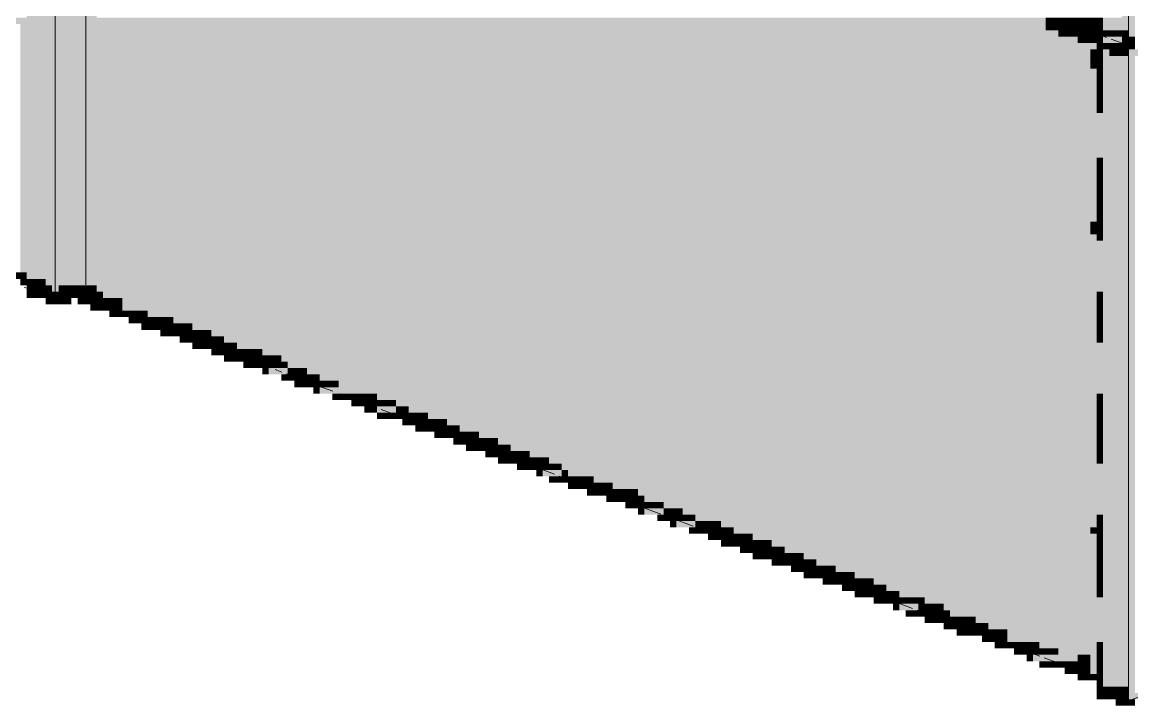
# Paper-space layout '03 3D Building and Roof' of a CAD drawing. Header units: millimetres. Extents: x 5 to 415, y 5 to 292.
# Drawn here: x 35.74 to 65.6, y 45.49 to 63.88 of the extents above; entities that cross this region are included whole.
import ezdxf

# ---------------------------------------------------------------- set-up
doc = ezdxf.new("R2010")
doc.units = ezdxf.units.MM
doc.layers.add('EXISTING', color=7, linetype='Continuous')
doc.layers.add('IMAGES', color=7, linetype='Continuous')

# ---------------------------------------------------------------- blocks, each defined once
blk = doc.blocks.new('SHEET_03')
at = {"layer": 'EXISTING', "color": 250, "lineweight": 9}
for p, q in [((36.623, 74.144), (36.623, 56.436)), ((37.456, 56.815), (37.456, 73.791)), ((65.509, 64.988), (65.509, 63.457)), ((64.047, 63.795), (63.923, 63.841)), ((64.358, 63.678), (64.172, 63.748)), ((64.607, 63.585), (64.483, 63.632)), ((64.607, 63.672), (64.731, 63.626)), ((64.918, 63.468), (64.731, 63.538)), ((65.415, 63.282), (65.042, 63.422)), ((65.509, 63.19), (65.509, 45.615)), ((35.929, 56.696), (35.79, 56.748)), ((36.623, 56.436), (36.067, 56.644)), ((37.109, 56.618), (36.623, 56.436)), ((36.947, 56.627), (37.32, 56.487)), ((37.444, 56.44), (37.631, 56.37)), ((37.755, 56.324), (38.19, 56.161)), ((38.315, 56.114), (38.501, 56.044)), ((38.626, 55.998), (39.061, 55.835)), ((39.185, 55.788), (39.869, 55.532)), ((39.993, 55.486), (40.18, 55.416)), ((40.304, 55.369), (40.739, 55.206)), ((40.863, 55.159), (41.05, 55.09)), ((41.174, 55.043), (41.547, 54.903)), ((41.734, 54.833), (42.418, 54.577)), ((42.542, 54.531), (42.728, 54.461)), ((42.853, 54.414), (43.288, 54.251)), ((43.412, 54.205), (43.599, 54.135)), ((43.723, 54.088), (44.096, 53.949)), ((44.282, 53.879), (44.966, 53.623)), ((45.091, 53.576), (45.277, 53.506)), ((45.401, 53.46), (45.837, 53.297)), ((45.961, 53.25), (46.147, 53.18)), ((46.272, 53.134), (46.645, 52.994)), ((46.831, 52.924), (47.515, 52.668)), ((47.639, 52.621), (47.826, 52.551)), ((47.95, 52.505), (48.385, 52.342)), ((48.51, 52.295), (48.696, 52.225)), ((48.82, 52.179), (49.193, 52.039)), ((49.38, 51.969), (49.504, 51.923)), ((49.629, 51.876), (50.064, 51.713)), ((50.188, 51.666), (50.374, 51.597)), ((50.499, 51.55), (50.934, 51.387)), ((51.058, 51.34), (51.245, 51.271)), ((51.369, 51.224), (52.053, 50.968)), ((52.177, 50.921), (52.923, 50.642)), ((53.048, 50.595), (53.793, 50.316)), ((53.918, 50.269), (54.602, 50.013)), ((54.726, 49.967), (55.472, 49.687)), ((55.596, 49.64), (56.342, 49.361)), ((56.467, 49.314), (57.15, 49.058)), ((57.275, 49.012), (57.461, 48.942)), ((57.585, 48.895), (58.021, 48.732)), ((58.145, 48.686), (58.891, 48.406)), ((59.015, 48.36), (59.699, 48.104)), ((59.823, 48.057), (60.01, 47.987)), ((60.134, 47.941), (60.569, 47.778)), ((60.694, 47.731), (62.248, 47.149)), ((62.372, 47.102), (62.559, 47.032)), ((62.683, 46.986), (63.118, 46.823)), ((63.242, 46.776), (64.61, 46.264)), ((64.814, 45.875), (64.675, 45.927)), ((65.092, 45.771), (64.953, 45.823)), ((65.509, 45.615), (65.231, 45.719)), ((65.995, 45.797), (65.509, 45.615))]:
    blk.add_line(p, q, dxfattribs=at)
at = {"layer": 'IMAGES', "color": 7}
for points in [[(36.032, 56.971), (36.375, 56.971), (36.032, 73.771), (36.375, 73.771)], [(36.375, 56.8), (36.546, 56.8), (36.375, 73.771), (36.546, 73.771)], [(36.546, 56.629), (36.718, 56.629), (36.546, 73.943), (36.718, 73.943)], [(36.718, 56.8), (37.232, 56.8), (36.718, 64.857), (37.232, 64.857)], [(37.232, 56.8), (37.403, 56.8), (37.232, 64.857), (37.403, 64.857)], [(37.403, 56.8), (37.574, 56.8), (37.403, 64.857), (37.574, 64.857)], [(65.335, 63.657), (65.507, 63.657), (65.335, 64.857), (65.507, 64.857)], [(65.507, 63.486), (65.678, 63.486), (65.507, 65.029), (65.678, 65.029)], [(37.574, 56.8), (37.746, 56.8), (37.574, 64.686), (37.746, 64.686)], [(35.347, 63.829), (35.861, 63.829), (35.347, 64), (35.861, 64)], [(35.861, 56.971), (36.032, 56.971), (35.861, 64.171), (36.032, 64.171)], [(37.746, 63.829), (62.765, 63.829), (37.746, 64), (62.765, 64)], [(62.765, 63.829), (63.279, 63.829), (62.765, 64), (63.279, 64)], [(63.279, 63.829), (63.45, 63.829), (63.279, 64), (63.45, 64)], [(63.45, 63.829), (63.622, 63.829), (63.45, 64), (63.622, 64)], [(63.622, 63.829), (63.793, 63.829), (63.622, 64), (63.793, 64)], [(63.793, 63.829), (63.964, 63.829), (63.793, 64), (63.964, 64)], [(63.964, 63.829), (64.136, 63.829), (63.964, 64), (64.136, 64)], [(64.136, 63.829), (64.478, 63.829), (64.136, 64), (64.478, 64)], [(64.478, 63.829), (64.65, 63.829), (64.478, 64), (64.65, 64)], [(64.65, 63.829), (64.821, 63.829), (64.65, 64), (64.821, 64)], [(64.821, 63.829), (65.335, 63.829), (64.821, 64), (65.335, 64)], [(35.689, 57.143), (35.861, 57.143), (35.689, 63.829), (35.861, 63.829)], [(37.746, 63.657), (63.279, 63.657), (37.746, 63.829), (63.279, 63.829)], [(37.746, 63.486), (63.622, 63.486), (37.746, 63.657), (63.622, 63.657)], [(63.279, 63.657), (63.45, 63.657), (63.279, 63.829), (63.45, 63.829)], [(63.45, 63.657), (63.622, 63.657), (63.45, 63.829), (63.622, 63.829)], [(63.622, 63.657), (63.793, 63.657), (63.622, 63.829), (63.793, 63.829)], [(63.622, 63.486), (63.793, 63.486), (63.622, 63.657), (63.793, 63.657)], [(63.793, 63.657), (63.964, 63.657), (63.793, 63.829), (63.964, 63.829)], [(63.793, 63.486), (63.964, 63.486), (63.793, 63.657), (63.964, 63.657)], [(63.964, 63.657), (64.136, 63.657), (63.964, 63.829), (64.136, 63.829)], [(63.964, 63.486), (64.136, 63.486), (63.964, 63.657), (64.136, 63.657)], [(64.136, 63.657), (64.307, 63.657), (64.136, 63.829), (64.307, 63.829)], [(64.136, 63.486), (64.307, 63.486), (64.136, 63.657), (64.307, 63.657)], [(64.307, 63.657), (64.478, 63.657), (64.307, 63.829), (64.478, 63.829)], [(64.307, 63.486), (64.478, 63.486), (64.307, 63.657), (64.478, 63.657)], [(64.478, 63.657), (64.65, 63.657), (64.478, 63.829), (64.65, 63.829)], [(64.478, 63.486), (64.821, 63.486), (64.478, 63.657), (64.821, 63.657)], [(64.65, 63.657), (64.821, 63.657), (64.65, 63.829), (64.821, 63.829)], [(64.821, 63.657), (65.335, 63.657), (64.821, 63.829), (65.335, 63.829)], [(64.821, 63.486), (64.992, 63.486), (64.821, 63.657), (64.992, 63.657)], [(64.992, 63.486), (65.164, 63.486), (64.992, 63.657), (65.164, 63.657)], [(65.164, 63.486), (65.335, 63.486), (65.164, 63.657), (65.335, 63.657)], [(65.335, 63.486), (65.507, 63.486), (65.335, 63.657), (65.507, 63.657)], [(37.746, 63.314), (64.136, 63.314), (37.746, 63.486), (64.136, 63.486)], [(37.746, 63.143), (64.65, 63.143), (37.746, 63.314), (64.65, 63.314)], [(64.136, 63.314), (64.478, 63.314), (64.136, 63.486), (64.478, 63.486)], [(64.478, 63.314), (64.65, 63.314), (64.478, 63.486), (64.65, 63.486)], [(64.65, 63.314), (64.821, 63.314), (64.65, 63.486), (64.821, 63.486)], [(64.65, 63.143), (64.821, 63.143), (64.65, 63.314), (64.821, 63.314)], [(64.821, 63.314), (65.335, 63.314), (64.821, 63.486), (65.335, 63.486)], [(64.821, 63.143), (64.992, 63.143), (64.821, 63.314), (64.992, 63.314)], [(64.992, 63.143), (65.164, 63.143), (64.992, 63.314), (65.164, 63.314)], [(65.164, 63.143), (65.335, 63.143), (65.164, 63.314), (65.335, 63.314)], [(65.335, 63.314), (65.678, 63.314), (65.335, 63.486), (65.678, 63.486)], [(65.335, 63.143), (65.678, 63.143), (65.335, 63.314), (65.678, 63.314)], [(37.746, 56.629), (64.478, 56.629), (37.746, 63.143), (64.478, 63.143)], [(64.478, 62.971), (64.65, 62.971), (64.478, 63.143), (64.65, 63.143)], [(64.65, 62.971), (64.821, 62.971), (64.65, 63.143), (64.821, 63.143)], [(64.821, 46.171), (64.992, 46.171), (64.821, 63.143), (64.992, 63.143)], [(64.992, 62.971), (65.335, 62.971), (64.992, 63.143), (65.335, 63.143)], [(65.335, 62.971), (65.507, 62.971), (65.335, 63.143), (65.507, 63.143)], [(65.507, 62.971), (66.192, 62.971), (65.507, 63.143), (66.192, 63.143)], [(64.478, 62.629), (64.821, 62.629), (64.478, 62.971), (64.821, 62.971)], [(64.992, 46.171), (65.335, 46.171), (64.992, 62.971), (65.335, 62.971)], [(65.335, 46), (65.507, 46), (65.335, 62.971), (65.507, 62.971)], [(65.507, 45.829), (65.678, 45.829), (65.507, 62.971), (65.678, 62.971)], [(64.478, 58.514), (64.65, 58.514), (64.478, 62.629), (64.65, 62.629)], [(64.65, 62.457), (64.821, 62.457), (64.65, 62.629), (64.821, 62.629)], [(64.65, 62.286), (64.821, 62.286), (64.65, 62.457), (64.821, 62.457)], [(64.65, 62.114), (64.821, 62.114), (64.65, 62.286), (64.821, 62.286)], [(64.65, 61.943), (64.821, 61.943), (64.65, 62.114), (64.821, 62.114)], [(64.65, 61.771), (64.821, 61.771), (64.65, 61.943), (64.821, 61.943)], [(64.65, 61.6), (64.821, 61.6), (64.65, 61.771), (64.821, 61.771)], [(64.65, 61.429), (64.821, 61.429), (64.65, 61.6), (64.821, 61.6)], [(64.65, 60.229), (64.821, 60.229), (64.65, 61.429), (64.821, 61.429)], [(64.65, 60.057), (64.821, 60.057), (64.65, 60.229), (64.821, 60.229)], [(64.65, 59.886), (64.821, 59.886), (64.65, 60.057), (64.821, 60.057)], [(64.65, 59.714), (64.821, 59.714), (64.65, 59.886), (64.821, 59.886)], [(64.65, 59.543), (64.821, 59.543), (64.65, 59.714), (64.821, 59.714)], [(64.65, 59.371), (64.821, 59.371), (64.65, 59.543), (64.821, 59.543)], [(64.65, 59.2), (64.821, 59.2), (64.65, 59.371), (64.821, 59.371)], [(64.65, 59.029), (64.821, 59.029), (64.65, 59.2), (64.821, 59.2)], [(64.65, 58.857), (64.821, 58.857), (64.65, 59.029), (64.821, 59.029)], [(64.65, 58.686), (64.821, 58.686), (64.65, 58.857), (64.821, 58.857)], [(64.65, 58.514), (64.821, 58.514), (64.65, 58.686), (64.821, 58.686)], [(64.478, 58.171), (64.821, 58.171), (64.478, 58.514), (64.821, 58.514)], [(64.478, 50.286), (64.65, 50.286), (64.478, 58.171), (64.65, 58.171)], [(64.65, 58), (64.821, 58), (64.65, 58.171), (64.821, 58.171)], [(64.65, 56.629), (64.821, 56.629), (64.65, 58), (64.821, 58)], [(35.518, 56.971), (35.861, 56.971), (35.518, 57.143), (35.861, 57.143)], [(35.689, 56.8), (36.032, 56.8), (35.689, 56.971), (36.032, 56.971)], [(35.861, 56.629), (36.032, 56.629), (35.861, 56.8), (36.032, 56.8)], [(36.032, 56.8), (36.203, 56.8), (36.032, 56.971), (36.203, 56.971)], [(36.032, 56.629), (36.203, 56.629), (36.032, 56.8), (36.203, 56.8)], [(36.203, 56.629), (36.375, 56.629), (36.203, 56.971), (36.375, 56.971)], [(36.375, 56.629), (36.546, 56.629), (36.375, 56.8), (36.546, 56.8)], [(36.718, 56.629), (36.889, 56.629), (36.718, 56.8), (36.889, 56.8)], [(36.889, 56.629), (37.06, 56.629), (36.889, 56.8), (37.06, 56.8)], [(37.06, 56.629), (37.232, 56.629), (37.06, 56.8), (37.232, 56.8)], [(37.232, 56.629), (37.403, 56.629), (37.232, 56.8), (37.403, 56.8)], [(37.403, 56.629), (37.574, 56.629), (37.403, 56.8), (37.574, 56.8)], [(37.574, 56.629), (37.746, 56.629), (37.574, 56.8), (37.746, 56.8)], [(35.861, 56.457), (36.032, 56.457), (35.861, 56.629), (36.032, 56.629)], [(36.032, 56.457), (36.375, 56.457), (36.032, 56.629), (36.375, 56.629)], [(36.375, 56.457), (36.546, 56.457), (36.375, 56.629), (36.546, 56.629)], [(36.375, 56.286), (36.546, 56.286), (36.375, 56.457), (36.546, 56.457)], [(36.546, 56.457), (36.718, 56.457), (36.546, 56.629), (36.718, 56.629)], [(36.546, 56.286), (36.718, 56.286), (36.546, 56.457), (36.718, 56.457)], [(36.718, 56.457), (36.889, 56.457), (36.718, 56.629), (36.889, 56.629)], [(36.718, 56.286), (36.889, 56.286), (36.718, 56.457), (36.889, 56.457)], [(36.889, 56.457), (37.06, 56.457), (36.889, 56.629), (37.06, 56.629)], [(36.889, 56.286), (37.06, 56.286), (36.889, 56.457), (37.06, 56.457)], [(37.06, 56.457), (37.232, 56.457), (37.06, 56.629), (37.232, 56.629)], [(37.232, 56.457), (37.403, 56.457), (37.232, 56.629), (37.403, 56.629)], [(37.232, 56.286), (37.403, 56.286), (37.232, 56.457), (37.403, 56.457)], [(37.403, 56.286), (37.574, 56.286), (37.403, 56.629), (37.574, 56.629)], [(37.574, 56.457), (37.746, 56.457), (37.574, 56.629), (37.746, 56.629)], [(37.574, 56.286), (37.746, 56.286), (37.574, 56.457), (37.746, 56.457)], [(37.746, 56.457), (37.917, 56.457), (37.746, 56.629), (37.917, 56.629)], [(37.746, 56.286), (38.088, 56.286), (37.746, 56.457), (38.088, 56.457)], [(37.917, 56.457), (64.478, 56.457), (37.917, 56.629), (64.478, 56.629)], [(38.088, 56.286), (38.431, 56.286), (38.088, 56.457), (38.431, 56.457)], [(38.431, 56.286), (64.478, 56.286), (38.431, 56.457), (64.478, 56.457)], [(64.65, 56.457), (64.821, 56.457), (64.65, 56.629), (64.821, 56.629)], [(64.65, 56.114), (64.821, 56.114), (64.65, 56.457), (64.821, 56.457)], [(37.574, 56.114), (37.746, 56.114), (37.574, 56.286), (37.746, 56.286)], [(37.746, 56.114), (37.917, 56.114), (37.746, 56.286), (37.917, 56.286)], [(37.917, 56.114), (38.26, 56.114), (37.917, 56.286), (38.26, 56.286)], [(38.26, 56.114), (38.431, 56.114), (38.26, 56.286), (38.431, 56.286)], [(38.431, 56.114), (38.945, 56.114), (38.431, 56.286), (38.945, 56.286)], [(38.945, 56.114), (64.478, 56.114), (38.945, 56.286), (64.478, 56.286)], [(38.088, 55.943), (38.26, 55.943), (38.088, 56.114), (38.26, 56.114)], [(38.26, 55.943), (38.603, 55.943), (38.26, 56.114), (38.603, 56.114)], [(38.603, 55.943), (38.774, 55.943), (38.603, 56.114), (38.774, 56.114)], [(38.603, 55.771), (38.945, 55.771), (38.603, 55.943), (38.945, 55.943)], [(38.774, 55.943), (38.945, 55.943), (38.774, 56.114), (38.945, 56.114)], [(38.945, 55.943), (39.117, 55.943), (38.945, 56.114), (39.117, 56.114)], [(38.945, 55.771), (39.117, 55.771), (38.945, 55.943), (39.117, 55.943)], [(39.117, 55.943), (64.478, 55.943), (39.117, 56.114), (64.478, 56.114)], [(39.117, 55.771), (39.459, 55.771), (39.117, 55.943), (39.459, 55.943)], [(39.459, 55.771), (39.631, 55.771), (39.459, 55.943), (39.631, 55.943)], [(39.631, 55.771), (39.802, 55.771), (39.631, 55.943), (39.802, 55.943)], [(39.802, 55.771), (64.478, 55.771), (39.802, 55.943), (64.478, 55.943)], [(64.65, 55.943), (64.821, 55.943), (64.65, 56.114), (64.821, 56.114)], [(64.65, 55.771), (64.821, 55.771), (64.65, 55.943), (64.821, 55.943)], [(38.945, 55.6), (39.288, 55.6), (38.945, 55.771), (39.288, 55.771)], [(39.288, 55.6), (39.459, 55.6), (39.288, 55.771), (39.459, 55.771)], [(39.459, 55.6), (39.802, 55.6), (39.459, 55.771), (39.802, 55.771)], [(39.459, 55.429), (39.631, 55.429), (39.459, 55.6), (39.631, 55.6)], [(39.631, 55.429), (39.802, 55.429), (39.631, 55.6), (39.802, 55.6)], [(39.802, 55.6), (39.973, 55.6), (39.802, 55.771), (39.973, 55.771)], [(39.802, 55.429), (39.973, 55.429), (39.802, 55.6), (39.973, 55.6)], [(39.973, 55.6), (40.316, 55.6), (39.973, 55.771), (40.316, 55.771)], [(39.973, 55.429), (40.145, 55.429), (39.973, 55.6), (40.145, 55.6)], [(40.145, 55.429), (40.316, 55.429), (40.145, 55.6), (40.316, 55.6)], [(40.316, 55.6), (64.478, 55.6), (40.316, 55.771), (64.478, 55.771)], [(40.316, 55.429), (40.659, 55.429), (40.316, 55.6), (40.659, 55.6)], [(40.659, 55.429), (40.83, 55.429), (40.659, 55.6), (40.83, 55.6)], [(40.83, 55.429), (64.478, 55.429), (40.83, 55.6), (64.478, 55.6)], [(64.65, 55.6), (64.821, 55.6), (64.65, 55.771), (64.821, 55.771)], [(64.65, 55.429), (64.821, 55.429), (64.65, 55.6), (64.821, 55.6)], [(39.973, 55.257), (40.145, 55.257), (39.973, 55.429), (40.145, 55.429)], [(40.145, 55.257), (40.316, 55.257), (40.145, 55.429), (40.316, 55.429)], [(40.316, 55.257), (40.659, 55.257), (40.316, 55.429), (40.659, 55.429)], [(40.316, 55.086), (40.488, 55.086), (40.316, 55.257), (40.488, 55.257)], [(40.488, 55.086), (40.659, 55.086), (40.488, 55.257), (40.659, 55.257)], [(40.659, 55.257), (40.83, 55.257), (40.659, 55.429), (40.83, 55.429)], [(40.659, 55.086), (40.83, 55.086), (40.659, 55.257), (40.83, 55.257)], [(40.83, 55.257), (41.002, 55.257), (40.83, 55.429), (41.002, 55.429)], [(40.83, 55.086), (41.002, 55.086), (40.83, 55.257), (41.002, 55.257)], [(41.002, 55.257), (41.173, 55.257), (41.002, 55.429), (41.173, 55.429)], [(41.002, 54.914), (41.173, 54.914), (41.002, 55.257), (41.173, 55.257)], [(41.173, 55.257), (64.478, 55.257), (41.173, 55.429), (64.478, 55.429)], [(41.173, 55.086), (41.516, 55.086), (41.173, 55.257), (41.516, 55.257)], [(41.516, 55.086), (64.478, 55.086), (41.516, 55.257), (64.478, 55.257)], [(64.65, 55.257), (64.821, 55.257), (64.65, 55.429), (64.821, 55.429)], [(64.65, 53.886), (64.821, 53.886), (64.65, 55.257), (64.821, 55.257)], [(40.83, 54.914), (41.002, 54.914), (40.83, 55.086), (41.002, 55.086)], [(41.173, 54.914), (41.344, 54.914), (41.173, 55.086), (41.344, 55.086)], [(41.344, 54.914), (41.516, 54.914), (41.344, 55.086), (41.516, 55.086)], [(41.516, 54.914), (41.687, 54.914), (41.516, 55.086), (41.687, 55.086)], [(41.687, 54.914), (41.858, 54.914), (41.687, 55.086), (41.858, 55.086)], [(41.858, 54.914), (42.03, 54.914), (41.858, 55.086), (42.03, 55.086)], [(42.03, 54.914), (42.201, 54.914), (42.03, 55.086), (42.201, 55.086)], [(42.201, 54.914), (64.478, 54.914), (42.201, 55.086), (64.478, 55.086)], [(41.173, 54.743), (41.344, 54.743), (41.173, 54.914), (41.344, 54.914)], [(41.344, 54.743), (41.516, 54.743), (41.344, 54.914), (41.516, 54.914)], [(41.516, 54.743), (41.687, 54.743), (41.516, 54.914), (41.687, 54.914)], [(41.687, 54.743), (41.858, 54.743), (41.687, 54.914), (41.858, 54.914)], [(41.687, 54.571), (41.858, 54.571), (41.687, 54.743), (41.858, 54.743)], [(41.858, 54.743), (42.03, 54.743), (41.858, 54.914), (42.03, 54.914)], [(41.858, 54.571), (42.03, 54.571), (41.858, 54.743), (42.03, 54.743)], [(42.03, 54.743), (42.201, 54.743), (42.03, 54.914), (42.201, 54.914)], [(42.03, 54.571), (42.373, 54.571), (42.03, 54.743), (42.373, 54.743)], [(42.201, 54.743), (42.373, 54.743), (42.201, 54.914), (42.373, 54.914)], [(42.373, 54.743), (42.715, 54.743), (42.373, 54.914), (42.715, 54.914)], [(42.373, 54.571), (42.715, 54.571), (42.373, 54.743), (42.715, 54.743)], [(42.715, 54.743), (64.478, 54.743), (42.715, 54.914), (64.478, 54.914)], [(42.715, 54.571), (42.887, 54.571), (42.715, 54.743), (42.887, 54.743)], [(42.887, 54.571), (64.478, 54.571), (42.887, 54.743), (64.478, 54.743)], [(42.201, 54.4), (42.373, 54.4), (42.201, 54.571), (42.373, 54.571)], [(42.373, 54.4), (42.887, 54.4), (42.373, 54.571), (42.887, 54.571)], [(42.715, 54.229), (42.887, 54.229), (42.715, 54.4), (42.887, 54.4)], [(42.887, 54.4), (43.058, 54.4), (42.887, 54.571), (43.058, 54.571)], [(42.887, 54.229), (43.229, 54.229), (42.887, 54.4), (43.229, 54.4)], [(43.058, 54.4), (43.229, 54.4), (43.058, 54.571), (43.229, 54.571)], [(43.229, 54.4), (43.401, 54.4), (43.229, 54.571), (43.401, 54.571)], [(43.229, 54.229), (43.401, 54.229), (43.229, 54.4), (43.401, 54.4)], [(43.401, 54.4), (64.478, 54.4), (43.401, 54.571), (64.478, 54.571)], [(43.401, 54.229), (43.743, 54.229), (43.401, 54.4), (43.743, 54.4)], [(43.743, 54.229), (64.478, 54.229), (43.743, 54.4), (64.478, 54.4)], [(43.058, 54.057), (43.229, 54.057), (43.058, 54.229), (43.229, 54.229)], [(43.229, 54.057), (43.401, 54.057), (43.229, 54.229), (43.401, 54.229)], [(43.401, 54.057), (43.572, 54.057), (43.401, 54.229), (43.572, 54.229)], [(43.572, 54.057), (43.743, 54.057), (43.572, 54.229), (43.743, 54.229)], [(43.572, 53.886), (43.743, 53.886), (43.572, 54.057), (43.743, 54.057)], [(43.743, 54.057), (43.915, 54.057), (43.743, 54.229), (43.915, 54.229)], [(43.743, 53.886), (44.257, 53.886), (43.743, 54.057), (44.257, 54.057)], [(43.915, 54.057), (44.086, 54.057), (43.915, 54.229), (44.086, 54.229)], [(44.086, 54.057), (44.257, 54.057), (44.086, 54.229), (44.257, 54.229)], [(44.257, 54.057), (64.478, 54.057), (44.257, 54.229), (64.478, 54.229)], [(44.257, 53.886), (44.943, 53.886), (44.257, 54.057), (44.943, 54.057)], [(44.943, 53.886), (64.478, 53.886), (44.943, 54.057), (64.478, 54.057)], [(44.086, 53.714), (44.257, 53.714), (44.086, 53.886), (44.257, 53.886)], [(44.257, 53.714), (44.429, 53.714), (44.257, 53.886), (44.429, 53.886)], [(44.429, 53.714), (44.6, 53.714), (44.429, 53.886), (44.6, 53.886)], [(44.6, 53.714), (44.772, 53.714), (44.6, 53.886), (44.772, 53.886)], [(44.772, 53.714), (44.943, 53.714), (44.772, 53.886), (44.943, 53.886)], [(44.943, 53.714), (45.114, 53.714), (44.943, 53.886), (45.114, 53.886)], [(45.114, 53.714), (45.286, 53.714), (45.114, 53.886), (45.286, 53.886)], [(45.286, 53.714), (64.478, 53.714), (45.286, 53.886), (64.478, 53.886)], [(64.65, 53.714), (64.821, 53.714), (64.65, 53.886), (64.821, 53.886)], [(44.6, 53.543), (44.772, 53.543), (44.6, 53.714), (44.772, 53.714)], [(44.772, 53.543), (44.943, 53.543), (44.772, 53.714), (44.943, 53.714)], [(44.943, 53.543), (45.114, 53.543), (44.943, 53.714), (45.114, 53.714)], [(44.943, 53.371), (45.114, 53.371), (44.943, 53.543), (45.114, 53.543)], [(45.114, 53.371), (45.286, 53.371), (45.114, 53.714), (45.286, 53.714)], [(45.286, 53.543), (45.457, 53.543), (45.286, 53.714), (45.457, 53.714)], [(45.286, 53.371), (45.8, 53.371), (45.286, 53.543), (45.8, 53.543)], [(45.457, 53.543), (45.8, 53.543), (45.457, 53.714), (45.8, 53.714)], [(45.8, 53.543), (64.478, 53.543), (45.8, 53.714), (64.478, 53.714)], [(45.8, 53.371), (45.971, 53.371), (45.8, 53.543), (45.971, 53.543)], [(45.971, 53.371), (46.142, 53.371), (45.971, 53.543), (46.142, 53.543)], [(46.142, 53.371), (64.478, 53.371), (46.142, 53.543), (64.478, 53.543)], [(64.65, 53.543), (64.821, 53.543), (64.65, 53.714), (64.821, 53.714)], [(64.65, 53.371), (64.821, 53.371), (64.65, 53.543), (64.821, 53.543)], [(45.286, 53.2), (45.457, 53.2), (45.286, 53.371), (45.457, 53.371)], [(45.457, 53.2), (45.628, 53.2), (45.457, 53.371), (45.628, 53.371)], [(45.628, 53.2), (45.8, 53.2), (45.628, 53.371), (45.8, 53.371)], [(45.8, 53.2), (45.971, 53.2), (45.8, 53.371), (45.971, 53.371)], [(45.971, 53.2), (46.314, 53.2), (45.971, 53.371), (46.314, 53.371)], [(45.971, 53.029), (46.142, 53.029), (45.971, 53.2), (46.142, 53.2)], [(46.142, 53.029), (46.314, 53.029), (46.142, 53.2), (46.314, 53.2)], [(46.314, 53.2), (46.485, 53.2), (46.314, 53.371), (46.485, 53.371)], [(46.314, 53.029), (46.485, 53.029), (46.314, 53.2), (46.485, 53.2)], [(46.485, 53.2), (46.657, 53.2), (46.485, 53.371), (46.657, 53.371)], [(46.485, 52.857), (46.657, 52.857), (46.485, 53.2), (46.657, 53.2)], [(46.657, 53.2), (64.478, 53.2), (46.657, 53.371), (64.478, 53.371)], [(46.657, 53.029), (46.828, 53.029), (46.657, 53.2), (46.828, 53.2)], [(46.828, 53.029), (46.999, 53.029), (46.828, 53.2), (46.999, 53.2)], [(46.999, 53.029), (47.171, 53.029), (46.999, 53.2), (47.171, 53.2)], [(47.171, 53.029), (64.478, 53.029), (47.171, 53.2), (64.478, 53.2)], [(64.65, 53.2), (64.821, 53.2), (64.65, 53.371), (64.821, 53.371)], [(64.65, 53.029), (64.821, 53.029), (64.65, 53.2), (64.821, 53.2)], [(46.314, 52.857), (46.485, 52.857), (46.314, 53.029), (46.485, 53.029)], [(46.657, 52.857), (46.828, 52.857), (46.657, 53.029), (46.828, 53.029)], [(46.828, 52.857), (46.999, 52.857), (46.828, 53.029), (46.999, 53.029)], [(46.828, 52.686), (46.999, 52.686), (46.828, 52.857), (46.999, 52.857)], [(46.999, 52.857), (47.171, 52.857), (46.999, 53.029), (47.171, 53.029)], [(46.999, 52.686), (47.171, 52.686), (46.999, 52.857), (47.171, 52.857)], [(47.171, 52.857), (47.513, 52.857), (47.171, 53.029), (47.513, 53.029)], [(47.171, 52.686), (47.342, 52.686), (47.171, 52.857), (47.342, 52.857)], [(47.342, 52.686), (47.513, 52.686), (47.342, 52.857), (47.513, 52.857)], [(47.513, 52.857), (64.478, 52.857), (47.513, 53.029), (64.478, 53.029)], [(47.513, 52.686), (47.685, 52.686), (47.513, 52.857), (47.685, 52.857)], [(47.685, 52.686), (48.027, 52.686), (47.685, 52.857), (48.027, 52.857)], [(48.027, 52.686), (64.478, 52.686), (48.027, 52.857), (64.478, 52.857)], [(64.65, 52.857), (64.821, 52.857), (64.65, 53.029), (64.821, 53.029)], [(64.65, 52.686), (64.821, 52.686), (64.65, 52.857), (64.821, 52.857)], [(47.342, 52.514), (47.513, 52.514), (47.342, 52.686), (47.513, 52.686)], [(47.513, 52.514), (47.856, 52.514), (47.513, 52.686), (47.856, 52.686)], [(47.856, 52.514), (48.027, 52.514), (47.856, 52.686), (48.027, 52.686)], [(48.027, 52.514), (48.37, 52.514), (48.027, 52.686), (48.37, 52.686)], [(48.37, 52.514), (48.542, 52.514), (48.37, 52.686), (48.542, 52.686)], [(48.542, 52.514), (64.478, 52.514), (48.542, 52.686), (64.478, 52.686)], [(64.65, 52.514), (64.821, 52.514), (64.65, 52.686), (64.821, 52.686)], [(47.685, 52.343), (47.856, 52.343), (47.685, 52.514), (47.856, 52.514)], [(47.856, 52.343), (48.027, 52.343), (47.856, 52.514), (48.027, 52.514)], [(48.027, 52.343), (48.37, 52.343), (48.027, 52.514), (48.37, 52.514)], [(48.199, 52.171), (48.37, 52.171), (48.199, 52.343), (48.37, 52.343)], [(48.37, 52.343), (48.542, 52.343), (48.37, 52.514), (48.542, 52.514)], [(48.37, 52.171), (48.542, 52.171), (48.37, 52.343), (48.542, 52.343)], [(48.542, 52.343), (48.713, 52.343), (48.542, 52.514), (48.713, 52.514)], [(48.542, 52.171), (48.713, 52.171), (48.542, 52.343), (48.713, 52.343)], [(48.713, 52.343), (48.884, 52.343), (48.713, 52.514), (48.884, 52.514)], [(48.713, 52), (48.884, 52), (48.713, 52.343), (48.884, 52.343)], [(48.884, 52.343), (64.478, 52.343), (48.884, 52.514), (64.478, 52.514)], [(48.884, 52.171), (49.056, 52.171), (48.884, 52.343), (49.056, 52.343)], [(49.056, 52.171), (49.398, 52.171), (49.056, 52.343), (49.398, 52.343)], [(49.398, 52.171), (64.478, 52.171), (49.398, 52.343), (64.478, 52.343)], [(64.65, 52.171), (64.821, 52.171), (64.65, 52.514), (64.821, 52.514)], [(48.542, 52), (48.713, 52), (48.542, 52.171), (48.713, 52.171)], [(48.884, 52), (49.056, 52), (48.884, 52.171), (49.056, 52.171)], [(49.056, 52), (49.227, 52), (49.056, 52.171), (49.227, 52.171)], [(49.056, 51.829), (49.227, 51.829), (49.056, 52), (49.227, 52)], [(49.227, 52), (49.398, 52), (49.227, 52.171), (49.398, 52.171)], [(49.227, 51.829), (49.398, 51.829), (49.227, 52), (49.398, 52)], [(49.398, 52), (49.741, 52), (49.398, 52.171), (49.741, 52.171)], [(49.398, 51.829), (49.57, 51.829), (49.398, 52), (49.57, 52)], [(49.57, 51.829), (49.741, 51.829), (49.57, 52), (49.741, 52)], [(49.741, 52), (49.912, 52), (49.741, 52.171), (49.912, 52.171)], [(49.741, 51.829), (49.912, 51.829), (49.741, 52), (49.912, 52)], [(49.912, 52), (64.478, 52), (49.912, 52.171), (64.478, 52.171)], [(49.912, 51.829), (50.084, 51.829), (49.912, 52), (50.084, 52)], [(50.084, 51.829), (50.255, 51.829), (50.084, 52), (50.255, 52)], [(50.255, 51.829), (64.478, 51.829), (50.255, 52), (64.478, 52)], [(64.65, 52), (64.821, 52), (64.65, 52.171), (64.821, 52.171)], [(64.65, 50.629), (64.821, 50.629), (64.65, 52), (64.821, 52)], [(49.57, 51.657), (49.741, 51.657), (49.57, 51.829), (49.741, 51.829)], [(49.741, 51.657), (50.255, 51.657), (49.741, 51.829), (50.255, 51.829)], [(49.912, 51.486), (50.084, 51.486), (49.912, 51.657), (50.084, 51.657)], [(50.084, 51.486), (50.255, 51.486), (50.084, 51.657), (50.255, 51.657)], [(50.255, 51.657), (50.427, 51.657), (50.255, 51.829), (50.427, 51.829)], [(50.255, 51.486), (50.427, 51.486), (50.255, 51.657), (50.427, 51.657)], [(50.427, 51.657), (50.941, 51.657), (50.427, 51.829), (50.941, 51.829)], [(50.427, 51.486), (50.769, 51.486), (50.427, 51.657), (50.769, 51.657)], [(50.769, 51.486), (50.941, 51.486), (50.769, 51.657), (50.941, 51.657)], [(50.941, 51.657), (64.478, 51.657), (50.941, 51.829), (64.478, 51.829)], [(50.941, 51.486), (51.112, 51.486), (50.941, 51.657), (51.112, 51.657)], [(51.112, 51.486), (64.478, 51.486), (51.112, 51.657), (64.478, 51.657)], [(50.427, 51.314), (50.598, 51.314), (50.427, 51.486), (50.598, 51.486)], [(50.598, 51.314), (50.769, 51.314), (50.598, 51.486), (50.769, 51.486)], [(50.769, 51.314), (50.941, 51.314), (50.769, 51.486), (50.941, 51.486)], [(50.941, 51.314), (51.112, 51.314), (50.941, 51.486), (51.112, 51.486)], [(51.112, 51.314), (51.455, 51.314), (51.112, 51.486), (51.455, 51.486)], [(51.455, 51.314), (51.626, 51.314), (51.455, 51.486), (51.626, 51.486)], [(51.626, 51.314), (64.478, 51.314), (51.626, 51.486), (64.478, 51.486)], [(50.941, 51.143), (51.112, 51.143), (50.941, 51.314), (51.112, 51.314)], [(51.112, 51.143), (51.283, 51.143), (51.112, 51.314), (51.283, 51.314)], [(51.283, 51.143), (51.455, 51.143), (51.283, 51.314), (51.455, 51.314)], [(51.455, 51.143), (51.626, 51.143), (51.455, 51.314), (51.626, 51.314)], [(51.455, 50.971), (51.626, 50.971), (51.455, 51.143), (51.626, 51.143)], [(51.626, 51.143), (51.797, 51.143), (51.626, 51.314), (51.797, 51.314)], [(51.626, 50.971), (51.969, 50.971), (51.626, 51.143), (51.969, 51.143)], [(51.797, 51.143), (51.969, 51.143), (51.797, 51.314), (51.969, 51.314)], [(51.969, 51.143), (52.312, 51.143), (51.969, 51.314), (52.312, 51.314)], [(51.969, 50.971), (52.312, 50.971), (51.969, 51.143), (52.312, 51.143)], [(52.312, 51.143), (64.478, 51.143), (52.312, 51.314), (64.478, 51.314)], [(52.312, 50.971), (52.483, 50.971), (52.312, 51.143), (52.483, 51.143)], [(52.483, 50.971), (64.478, 50.971), (52.483, 51.143), (64.478, 51.143)], [(51.969, 50.8), (52.312, 50.8), (51.969, 50.971), (52.312, 50.971)], [(52.312, 50.8), (52.483, 50.8), (52.312, 50.971), (52.483, 50.971)], [(52.312, 50.629), (52.483, 50.629), (52.312, 50.8), (52.483, 50.8)], [(52.483, 50.8), (52.654, 50.8), (52.483, 50.971), (52.654, 50.971)], [(52.483, 50.629), (52.997, 50.629), (52.483, 50.8), (52.997, 50.8)], [(52.654, 50.8), (52.826, 50.8), (52.654, 50.971), (52.826, 50.971)], [(52.826, 50.8), (52.997, 50.8), (52.826, 50.971), (52.997, 50.971)], [(52.997, 50.8), (64.478, 50.8), (52.997, 50.971), (64.478, 50.971)], [(52.997, 50.629), (53.168, 50.629), (52.997, 50.8), (53.168, 50.8)], [(53.168, 50.629), (53.511, 50.629), (53.168, 50.8), (53.511, 50.8)], [(53.511, 50.629), (64.478, 50.629), (53.511, 50.8), (64.478, 50.8)], [(52.826, 50.457), (52.997, 50.457), (52.826, 50.629), (52.997, 50.629)], [(52.997, 50.457), (53.34, 50.457), (52.997, 50.629), (53.34, 50.629)], [(53.34, 50.457), (53.511, 50.457), (53.34, 50.629), (53.511, 50.629)], [(53.511, 50.457), (53.682, 50.457), (53.511, 50.629), (53.682, 50.629)], [(53.682, 50.457), (53.854, 50.457), (53.682, 50.629), (53.854, 50.629)], [(53.854, 50.457), (64.478, 50.457), (53.854, 50.629), (64.478, 50.629)], [(64.65, 50.457), (64.821, 50.457), (64.65, 50.629), (64.821, 50.629)], [(53.168, 50.286), (53.34, 50.286), (53.168, 50.457), (53.34, 50.457)], [(53.34, 50.286), (53.854, 50.286), (53.34, 50.457), (53.854, 50.457)], [(53.682, 50.114), (53.854, 50.114), (53.682, 50.286), (53.854, 50.286)], [(53.854, 50.286), (54.025, 50.286), (53.854, 50.457), (54.025, 50.457)], [(53.854, 50.114), (54.025, 50.114), (53.854, 50.286), (54.025, 50.286)], [(54.025, 50.286), (54.197, 50.286), (54.025, 50.457), (54.197, 50.457)], [(54.025, 50.114), (54.197, 50.114), (54.025, 50.286), (54.197, 50.286)], [(54.197, 50.286), (54.539, 50.286), (54.197, 50.457), (54.539, 50.457)], [(54.197, 50.114), (54.539, 50.114), (54.197, 50.286), (54.539, 50.286)], [(54.539, 50.286), (64.478, 50.286), (54.539, 50.457), (64.478, 50.457)], [(54.539, 50.114), (54.882, 50.114), (54.539, 50.286), (54.882, 50.286)], [(54.882, 50.114), (64.478, 50.114), (54.882, 50.286), (64.478, 50.286)], [(64.478, 50.114), (64.821, 50.114), (64.478, 50.286), (64.821, 50.286)], [(64.65, 50.286), (64.821, 50.286), (64.65, 50.457), (64.821, 50.457)], [(54.197, 49.943), (54.368, 49.943), (54.197, 50.114), (54.368, 50.114)], [(54.368, 49.943), (54.539, 49.943), (54.368, 50.114), (54.539, 50.114)], [(54.539, 49.943), (54.711, 49.943), (54.539, 50.114), (54.711, 50.114)], [(54.539, 49.771), (54.711, 49.771), (54.539, 49.943), (54.711, 49.943)], [(54.711, 49.943), (54.882, 49.943), (54.711, 50.114), (54.882, 50.114)], [(54.711, 49.771), (54.882, 49.771), (54.711, 49.943), (54.882, 49.943)], [(54.882, 49.943), (55.053, 49.943), (54.882, 50.114), (55.053, 50.114)], [(54.882, 49.771), (55.053, 49.771), (54.882, 49.943), (55.053, 49.943)], [(55.053, 49.943), (55.225, 49.943), (55.053, 50.114), (55.225, 50.114)], [(55.053, 49.771), (55.396, 49.771), (55.053, 49.943), (55.396, 49.943)], [(55.225, 49.943), (55.396, 49.943), (55.225, 50.114), (55.396, 50.114)], [(55.396, 49.943), (64.478, 49.943), (55.396, 50.114), (64.478, 50.114)], [(55.396, 49.771), (55.567, 49.771), (55.396, 49.943), (55.567, 49.943)], [(55.567, 49.771), (55.91, 49.771), (55.567, 49.943), (55.91, 49.943)], [(55.91, 49.771), (64.478, 49.771), (55.91, 49.943), (64.478, 49.943)], [(64.478, 46.343), (64.65, 46.343), (64.478, 50.114), (64.65, 50.114)], [(64.65, 49.943), (64.821, 49.943), (64.65, 50.114), (64.821, 50.114)], [(64.65, 49.771), (64.821, 49.771), (64.65, 49.943), (64.821, 49.943)], [(55.053, 49.6), (55.225, 49.6), (55.053, 49.771), (55.225, 49.771)], [(55.225, 49.6), (55.396, 49.6), (55.225, 49.771), (55.396, 49.771)], [(55.396, 49.6), (55.567, 49.6), (55.396, 49.771), (55.567, 49.771)], [(55.396, 49.429), (55.567, 49.429), (55.396, 49.6), (55.567, 49.6)], [(55.567, 49.6), (55.91, 49.6), (55.567, 49.771), (55.91, 49.771)], [(55.567, 49.429), (55.739, 49.429), (55.567, 49.6), (55.739, 49.6)], [(55.739, 49.429), (56.082, 49.429), (55.739, 49.6), (56.082, 49.6)], [(55.91, 49.6), (56.082, 49.6), (55.91, 49.771), (56.082, 49.771)], [(56.082, 49.6), (56.253, 49.6), (56.082, 49.771), (56.253, 49.771)], [(56.082, 49.429), (56.253, 49.429), (56.082, 49.6), (56.253, 49.6)], [(56.253, 49.6), (64.478, 49.6), (56.253, 49.771), (64.478, 49.771)], [(56.253, 49.429), (56.424, 49.429), (56.253, 49.6), (56.424, 49.6)], [(56.424, 49.429), (56.596, 49.429), (56.424, 49.6), (56.596, 49.6)], [(56.596, 49.429), (56.767, 49.429), (56.596, 49.6), (56.767, 49.6)], [(56.767, 49.429), (64.478, 49.429), (56.767, 49.6), (64.478, 49.6)], [(64.65, 49.6), (64.821, 49.6), (64.65, 49.771), (64.821, 49.771)], [(64.65, 49.429), (64.821, 49.429), (64.65, 49.6), (64.821, 49.6)], [(55.91, 49.257), (56.082, 49.257), (55.91, 49.429), (56.082, 49.429)], [(56.082, 49.257), (56.253, 49.257), (56.082, 49.429), (56.253, 49.429)], [(56.253, 49.257), (56.424, 49.257), (56.253, 49.429), (56.424, 49.429)], [(56.424, 49.257), (56.767, 49.257), (56.424, 49.429), (56.767, 49.429)], [(56.767, 49.257), (57.11, 49.257), (56.767, 49.429), (57.11, 49.429)], [(57.11, 49.257), (64.478, 49.257), (57.11, 49.429), (64.478, 49.429)], [(64.65, 49.257), (64.821, 49.257), (64.65, 49.429), (64.821, 49.429)], [(56.424, 49.086), (56.596, 49.086), (56.424, 49.257), (56.596, 49.257)], [(56.596, 49.086), (56.767, 49.086), (56.596, 49.257), (56.767, 49.257)], [(56.767, 49.086), (56.938, 49.086), (56.767, 49.257), (56.938, 49.257)], [(56.767, 48.914), (56.938, 48.914), (56.767, 49.086), (56.938, 49.086)], [(56.938, 49.086), (57.11, 49.086), (56.938, 49.257), (57.11, 49.257)], [(56.938, 48.914), (57.11, 48.914), (56.938, 49.086), (57.11, 49.086)], [(57.11, 49.086), (57.452, 49.086), (57.11, 49.257), (57.452, 49.257)], [(57.11, 48.914), (57.281, 48.914), (57.11, 49.086), (57.281, 49.086)], [(57.281, 48.914), (57.624, 48.914), (57.281, 49.086), (57.624, 49.086)], [(57.452, 49.086), (57.624, 49.086), (57.452, 49.257), (57.624, 49.257)], [(57.624, 49.086), (64.478, 49.086), (57.624, 49.257), (64.478, 49.257)], [(57.624, 48.914), (57.795, 48.914), (57.624, 49.086), (57.795, 49.086)], [(57.795, 48.914), (58.138, 48.914), (57.795, 49.086), (58.138, 49.086)], [(58.138, 48.914), (64.478, 48.914), (58.138, 49.086), (64.478, 49.086)], [(64.65, 49.086), (64.821, 49.086), (64.65, 49.257), (64.821, 49.257)], [(64.65, 48.914), (64.821, 48.914), (64.65, 49.086), (64.821, 49.086)], [(57.281, 48.743), (57.452, 48.743), (57.281, 48.914), (57.452, 48.914)], [(57.452, 48.743), (57.624, 48.743), (57.452, 48.914), (57.624, 48.914)], [(57.624, 48.743), (57.795, 48.743), (57.624, 48.914), (57.795, 48.914)], [(57.795, 48.743), (57.967, 48.743), (57.795, 48.914), (57.967, 48.914)], [(57.795, 48.571), (57.967, 48.571), (57.795, 48.743), (57.967, 48.743)], [(57.967, 48.743), (58.138, 48.743), (57.967, 48.914), (58.138, 48.914)], [(57.967, 48.571), (58.138, 48.571), (57.967, 48.743), (58.138, 48.743)], [(58.138, 48.743), (58.481, 48.743), (58.138, 48.914), (58.481, 48.914)], [(58.138, 48.571), (58.481, 48.571), (58.138, 48.743), (58.481, 48.743)], [(58.481, 48.743), (58.652, 48.743), (58.481, 48.914), (58.652, 48.914)], [(58.481, 48.571), (58.652, 48.571), (58.481, 48.743), (58.652, 48.743)], [(58.652, 48.743), (64.478, 48.743), (58.652, 48.914), (64.478, 48.914)], [(58.652, 48.571), (58.995, 48.571), (58.652, 48.743), (58.995, 48.743)], [(58.995, 48.571), (64.478, 48.571), (58.995, 48.743), (64.478, 48.743)], [(64.65, 48.743), (64.821, 48.743), (64.65, 48.914), (64.821, 48.914)], [(64.65, 48.571), (64.821, 48.571), (64.65, 48.743), (64.821, 48.743)], [(58.138, 48.4), (58.309, 48.4), (58.138, 48.571), (58.309, 48.571)], [(58.309, 48.4), (58.481, 48.4), (58.309, 48.571), (58.481, 48.571)], [(58.481, 48.4), (58.652, 48.4), (58.481, 48.571), (58.652, 48.571)], [(58.652, 48.4), (58.995, 48.4), (58.652, 48.571), (58.995, 48.571)], [(58.652, 48.229), (58.823, 48.229), (58.652, 48.4), (58.823, 48.4)], [(58.823, 48.229), (58.995, 48.229), (58.823, 48.4), (58.995, 48.4)], [(58.995, 48.4), (59.166, 48.4), (58.995, 48.571), (59.166, 48.571)], [(58.995, 48.229), (59.166, 48.229), (58.995, 48.4), (59.166, 48.4)], [(59.166, 48.4), (59.337, 48.4), (59.166, 48.571), (59.337, 48.571)], [(59.166, 48.229), (59.337, 48.229), (59.166, 48.4), (59.337, 48.4)], [(59.337, 48.4), (64.478, 48.4), (59.337, 48.571), (64.478, 48.571)], [(59.337, 48.229), (59.509, 48.229), (59.337, 48.4), (59.509, 48.4)], [(59.509, 48.229), (59.68, 48.229), (59.509, 48.4), (59.68, 48.4)], [(59.68, 48.229), (59.852, 48.229), (59.68, 48.4), (59.852, 48.4)], [(59.852, 48.229), (60.023, 48.229), (59.852, 48.4), (60.023, 48.4)], [(60.023, 48.229), (64.478, 48.229), (60.023, 48.4), (64.478, 48.4)], [(64.65, 48.4), (64.821, 48.4), (64.65, 48.571), (64.821, 48.571)], [(64.65, 47.2), (64.821, 47.2), (64.65, 48.4), (64.821, 48.4)], [(59.166, 48.057), (59.337, 48.057), (59.166, 48.229), (59.337, 48.229)], [(59.337, 48.057), (59.852, 48.057), (59.337, 48.229), (59.852, 48.229)], [(59.852, 48.057), (60.023, 48.057), (59.852, 48.229), (60.023, 48.229)], [(60.023, 48.057), (60.194, 48.057), (60.023, 48.229), (60.194, 48.229)], [(60.194, 48.057), (60.537, 48.057), (60.194, 48.229), (60.537, 48.229)], [(60.537, 48.057), (64.478, 48.057), (60.537, 48.229), (64.478, 48.229)], [(59.509, 47.886), (59.68, 47.886), (59.509, 48.057), (59.68, 48.057)], [(59.68, 47.886), (59.852, 47.886), (59.68, 48.057), (59.852, 48.057)], [(59.852, 47.886), (60.194, 47.886), (59.852, 48.057), (60.194, 48.057)], [(60.023, 47.714), (60.194, 47.714), (60.023, 47.886), (60.194, 47.886)], [(60.194, 47.886), (60.537, 47.886), (60.194, 48.057), (60.537, 48.057)], [(60.194, 47.714), (60.366, 47.714), (60.194, 47.886), (60.366, 47.886)], [(60.366, 47.714), (60.708, 47.714), (60.366, 47.886), (60.708, 47.886)], [(60.537, 47.886), (60.708, 47.886), (60.537, 48.057), (60.708, 48.057)], [(60.708, 47.886), (64.478, 47.886), (60.708, 48.057), (64.478, 48.057)], [(60.708, 47.714), (61.051, 47.714), (60.708, 47.886), (61.051, 47.886)], [(61.051, 47.714), (61.222, 47.714), (61.051, 47.886), (61.222, 47.886)], [(61.222, 47.714), (61.394, 47.714), (61.222, 47.886), (61.394, 47.886)], [(61.394, 47.714), (64.478, 47.714), (61.394, 47.886), (64.478, 47.886)], [(60.537, 47.543), (60.708, 47.543), (60.537, 47.714), (60.708, 47.714)], [(60.708, 47.543), (61.051, 47.543), (60.708, 47.714), (61.051, 47.714)], [(60.88, 47.371), (61.051, 47.371), (60.88, 47.543), (61.051, 47.543)], [(61.051, 47.543), (61.222, 47.543), (61.051, 47.714), (61.222, 47.714)], [(61.051, 47.371), (61.222, 47.371), (61.051, 47.543), (61.222, 47.543)], [(61.222, 47.543), (61.394, 47.543), (61.222, 47.714), (61.394, 47.714)], [(61.222, 47.371), (61.394, 47.371), (61.222, 47.543), (61.394, 47.543)], [(61.394, 47.543), (61.565, 47.543), (61.394, 47.714), (61.565, 47.714)], [(61.394, 47.371), (61.565, 47.371), (61.394, 47.543), (61.565, 47.543)], [(61.565, 47.543), (61.737, 47.543), (61.565, 47.714), (61.737, 47.714)], [(61.565, 47.371), (61.737, 47.371), (61.565, 47.543), (61.737, 47.543)], [(61.737, 47.543), (64.478, 47.543), (61.737, 47.714), (64.478, 47.714)], [(61.737, 47.371), (61.908, 47.371), (61.737, 47.543), (61.908, 47.543)], [(61.908, 47.371), (62.079, 47.371), (61.908, 47.543), (62.079, 47.543)], [(62.079, 47.371), (62.251, 47.371), (62.079, 47.543), (62.251, 47.543)], [(62.251, 47.371), (64.478, 47.371), (62.251, 47.543), (64.478, 47.543)], [(61.565, 47.2), (61.737, 47.2), (61.565, 47.371), (61.737, 47.371)], [(61.737, 47.2), (61.908, 47.2), (61.737, 47.371), (61.908, 47.371)], [(61.908, 47.2), (62.079, 47.2), (61.908, 47.371), (62.079, 47.371)], [(61.908, 47.029), (62.079, 47.029), (61.908, 47.2), (62.079, 47.2)], [(62.079, 47.2), (62.251, 47.2), (62.079, 47.371), (62.251, 47.371)], [(62.079, 47.029), (62.251, 47.029), (62.079, 47.2), (62.251, 47.2)], [(62.251, 47.2), (62.765, 47.2), (62.251, 47.371), (62.765, 47.371)], [(62.251, 47.029), (62.422, 47.029), (62.251, 47.2), (62.422, 47.2)], [(62.422, 47.029), (62.593, 47.029), (62.422, 47.2), (62.593, 47.2)], [(62.593, 47.029), (62.765, 47.029), (62.593, 47.2), (62.765, 47.2)], [(62.765, 47.2), (64.478, 47.2), (62.765, 47.371), (64.478, 47.371)], [(62.765, 47.029), (63.107, 47.029), (62.765, 47.2), (63.107, 47.2)], [(63.107, 47.029), (64.478, 47.029), (63.107, 47.2), (64.478, 47.2)], [(64.65, 47.029), (64.821, 47.029), (64.65, 47.2), (64.821, 47.2)], [(62.422, 46.857), (62.593, 46.857), (62.422, 47.029), (62.593, 47.029)], [(62.593, 46.857), (62.765, 46.857), (62.593, 47.029), (62.765, 47.029)], [(62.765, 46.857), (63.107, 46.857), (62.765, 47.029), (63.107, 47.029)], [(63.107, 46.857), (63.279, 46.857), (63.107, 47.029), (63.279, 47.029)], [(63.279, 46.857), (63.622, 46.857), (63.279, 47.029), (63.622, 47.029)], [(63.622, 46.857), (64.478, 46.857), (63.622, 47.029), (64.478, 47.029)], [(64.65, 46.857), (64.821, 46.857), (64.65, 47.029), (64.821, 47.029)], [(62.765, 46.686), (62.936, 46.686), (62.765, 46.857), (62.936, 46.857)], [(62.936, 46.686), (63.622, 46.686), (62.936, 46.857), (63.622, 46.857)], [(63.107, 46.514), (63.279, 46.514), (63.107, 46.686), (63.279, 46.686)], [(63.279, 46.514), (63.45, 46.514), (63.279, 46.686), (63.45, 46.686)], [(63.45, 46.514), (63.793, 46.514), (63.45, 46.686), (63.793, 46.686)], [(63.622, 46.686), (64.136, 46.686), (63.622, 46.857), (64.136, 46.857)], [(63.793, 46.514), (63.964, 46.514), (63.793, 46.686), (63.964, 46.686)], [(63.964, 46.514), (64.136, 46.514), (63.964, 46.686), (64.136, 46.686)], [(64.136, 46.686), (64.478, 46.686), (64.136, 46.857), (64.478, 46.857)], [(64.136, 46.514), (64.307, 46.514), (64.136, 46.686), (64.307, 46.686)], [(64.307, 46.514), (64.478, 46.514), (64.307, 46.686), (64.478, 46.686)], [(64.65, 46.686), (64.821, 46.686), (64.65, 46.857), (64.821, 46.857)], [(64.65, 46.514), (64.821, 46.514), (64.65, 46.686), (64.821, 46.686)], [(63.793, 46.343), (63.964, 46.343), (63.793, 46.514), (63.964, 46.514)], [(63.964, 46.343), (64.136, 46.343), (63.964, 46.514), (64.136, 46.514)], [(64.136, 46.343), (64.307, 46.343), (64.136, 46.514), (64.307, 46.514)], [(64.136, 46.171), (64.307, 46.171), (64.136, 46.343), (64.307, 46.343)], [(64.307, 46.171), (64.478, 46.171), (64.307, 46.514), (64.478, 46.514)], [(64.478, 46.171), (64.65, 46.171), (64.478, 46.343), (64.65, 46.343)], [(64.65, 46.171), (64.821, 46.171), (64.65, 46.514), (64.821, 46.514)], [(64.65, 46), (64.821, 46), (64.65, 46.171), (64.821, 46.171)], [(64.65, 45.829), (64.992, 45.829), (64.65, 46), (64.992, 46)], [(64.821, 46), (65.335, 46), (64.821, 46.171), (65.335, 46.171)], [(64.992, 45.829), (65.164, 45.829), (64.992, 46), (65.164, 46)], [(65.164, 45.829), (65.335, 45.829), (65.164, 46), (65.335, 46)], [(65.335, 45.829), (65.507, 45.829), (65.335, 46), (65.507, 46)], [(64.65, 45.657), (64.992, 45.657), (64.65, 45.829), (64.992, 45.829)], [(64.992, 45.657), (65.164, 45.657), (64.992, 45.829), (65.164, 45.829)], [(65.164, 45.657), (65.335, 45.657), (65.164, 45.829), (65.335, 45.829)], [(65.335, 45.657), (65.507, 45.657), (65.335, 45.829), (65.507, 45.829)], [(65.507, 45.657), (66.192, 45.657), (65.507, 45.829), (66.192, 45.829)], [(65.164, 45.486), (65.335, 45.486), (65.164, 45.657), (65.335, 45.657)], [(65.335, 45.486), (65.507, 45.486), (65.335, 45.657), (65.507, 45.657)], [(65.507, 45.486), (65.678, 45.486), (65.507, 45.657), (65.678, 45.657)]]:
    blk.add_solid(points, dxfattribs=at)

psp = doc.layouts.new('03 3D Building and Roof')

# ---------------------------------------------------------------- block references
psp.add_blockref('SHEET_03', (0, 0))

doc.saveas('drawing.dxf')
